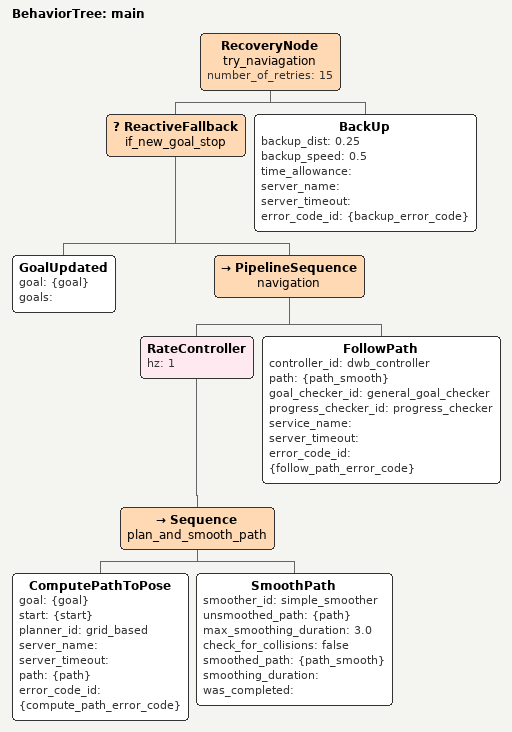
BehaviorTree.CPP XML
<?xml version="1.0" encoding="UTF-8"?>
<root BTCPP_format="4">
  <BehaviorTree ID="main">
    <RecoveryNode name="try_naviagation"
                  number_of_retries="15">
      <ReactiveFallback name="if_new_goal_stop">
        <GoalUpdated goal="{goal}"
                     goals=""/>
        <PipelineSequence name="navigation">
          <RateController hz="1">
            <Sequence name="plan_and_smooth_path">
              <ComputePathToPose goal="{goal}"
                                 start="{start}"
                                 planner_id="grid_based"
                                 server_name=""
                                 server_timeout=""
                                 path="{path}"
                                 error_code_id="{compute_path_error_code}"/>
              <SmoothPath smoother_id="simple_smoother"
                          unsmoothed_path="{path}"
                          max_smoothing_duration="3.0"
                          check_for_collisions="false"
                          smoothed_path="{path_smooth}"
                          smoothing_duration=""
                          was_completed=""/>
            </Sequence>
          </RateController>
          <FollowPath controller_id="dwb_controller"
                      path="{path_smooth}"
                      goal_checker_id="general_goal_checker"
                      progress_checker_id="progress_checker"
                      service_name=""
                      server_timeout=""
                      error_code_id="{follow_path_error_code}"/>
        </PipelineSequence>
      </ReactiveFallback>
      <BackUp backup_dist="0.25"
              backup_speed="0.5"
              time_allowance=""
              server_name=""
              server_timeout=""
              error_code_id="{backup_error_code}"/>
    </RecoveryNode>
  </BehaviorTree>

</root>
